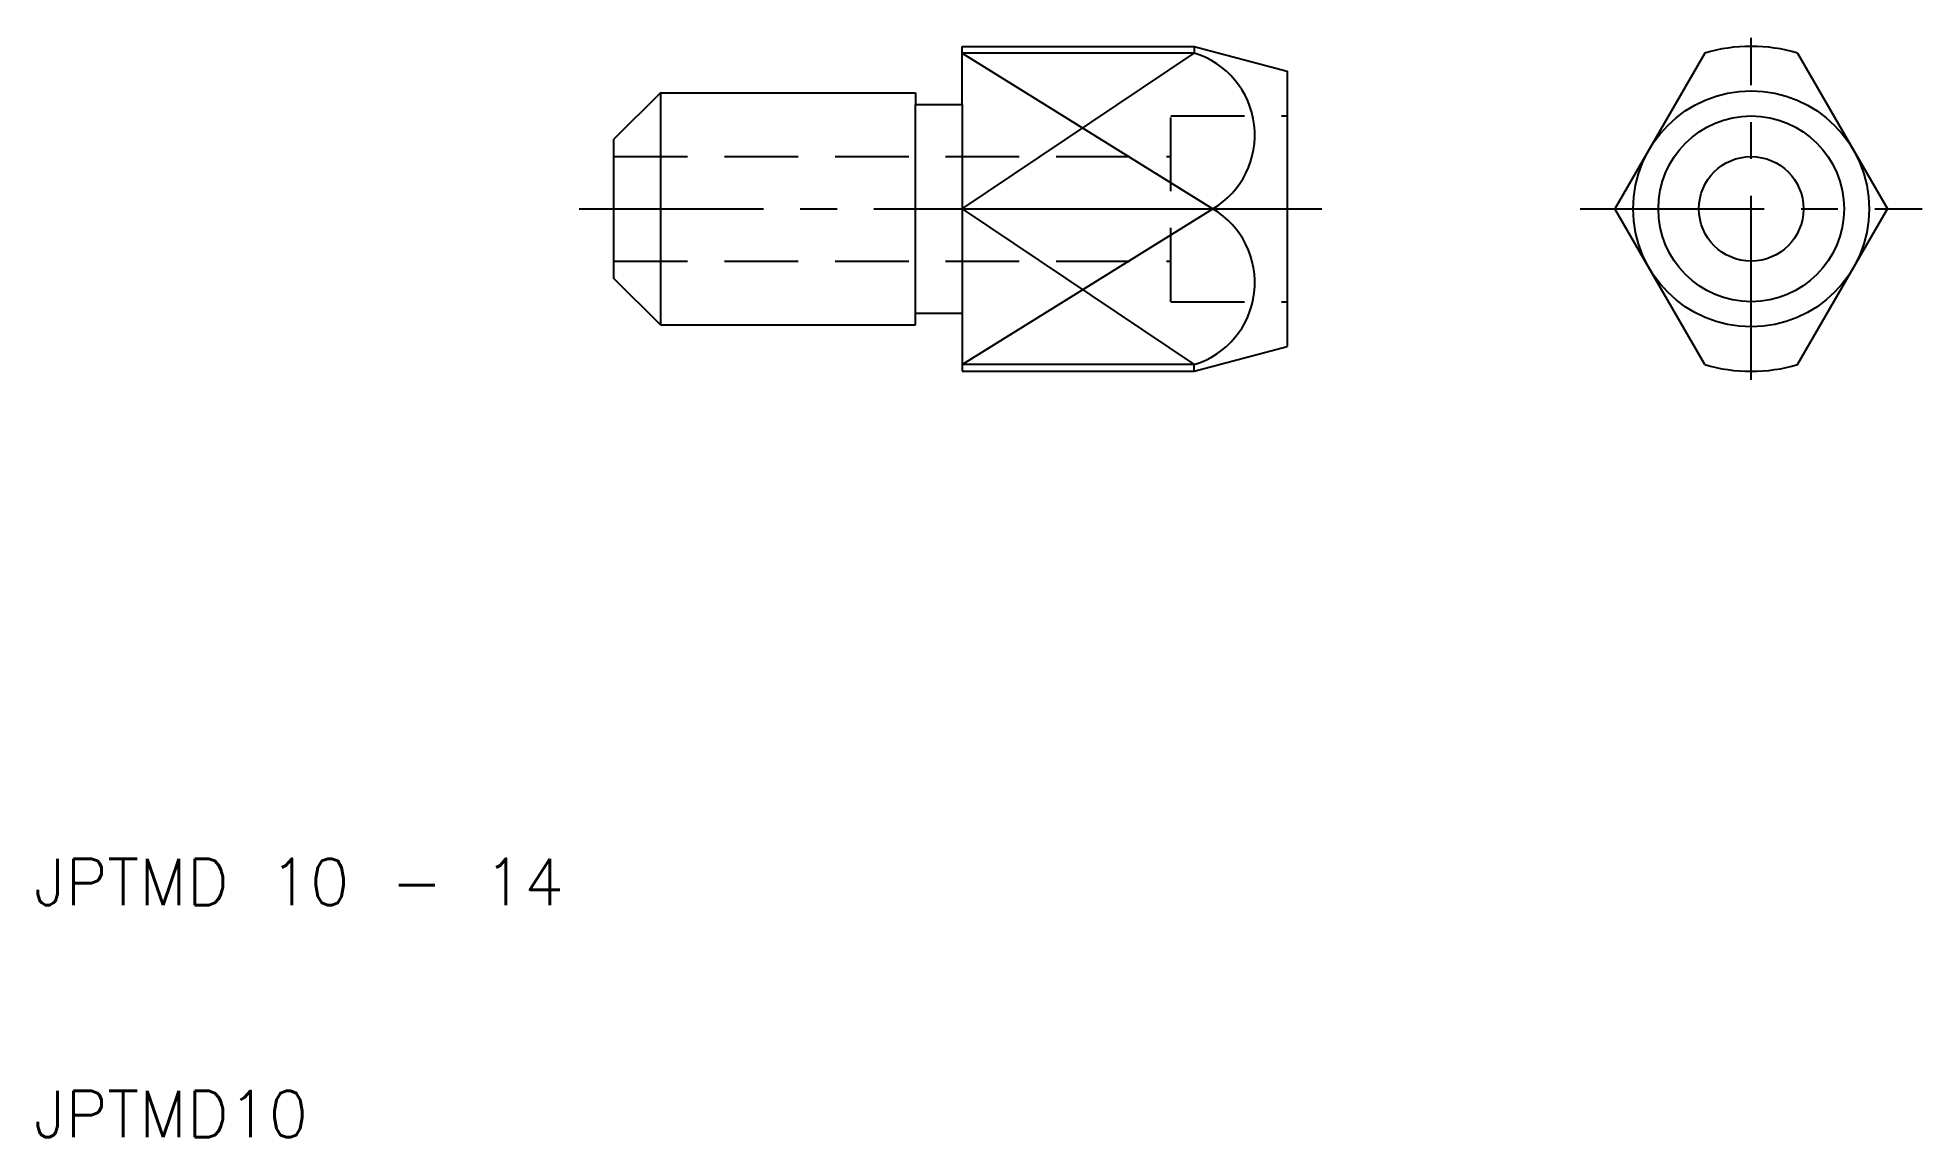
# Model space of a CAD drawing. Extents: x 10.2 to 91.4, y 10 to 57.4.
import ezdxf

# ---------------------------------------------------------------- set-up
doc = ezdxf.new("R2010")
doc.units = 0
doc.header["$LTSCALE"] = 0.25
doc.linetypes.add('CENTER', pattern=[50.8, 31.75, -6.35, 6.35, -6.35])
doc.linetypes.add('DASHED', pattern=[19.05, 12.7, -6.35])
doc.layers.get('0').update_dxf_attribs({"linetype": 'CONTINUOUS'})
doc.layers.add('CENTER', color=1, linetype='CENTER')
doc.styles.get("Standard").update_dxf_attribs({"font": 'txt.shx', "bigfont": 'extfont.shx'})

msp = doc.modelspace()

# ---------------------------------------------------------------- linework, layer by layer
for p, q in [((50, 54.5), (50, 57)), ((50, 57), (60, 57)), ((60, 57), (64, 55.928)), ((60, 57), (60, 56.708)), ((60, 56.708), (50, 56.708)), ((82, 56.708), (78.127, 50)), ((86, 56.708), (89.873, 50)), ((64, 55.928), (64, 44.072)), ((37, 55), (35, 53)), ((37, 55), (48, 55)), ((37, 55), (37, 45)), ((48, 55), (48, 54.5)), ((48, 45.5), (48, 54.5)), ((48, 54.5), (50, 54.5)), ((50, 54.5), (50, 45.5)), ((35, 47), (35, 53)), ((50, 50), (60.8, 50)), ((82, 43.292), (78.127, 50)), ((86, 43.292), (89.873, 50)), ((37, 45), (35, 47)), ((48, 45), (48, 45.5)), ((48, 45.5), (50, 45.5)), ((50, 45.5), (50, 43)), ((37, 45), (48, 45)), ((60, 43), (64, 44.072)), ((60, 43.292), (50, 43.292)), ((60, 43), (60, 43.292)), ((50, 43), (60, 43))]:
    msp.add_line(p, q)
at = {"color": 3}
for p, q in [((50, 56.708), (60.8, 50)), ((50, 50), (60, 56.708)), ((50, 50), (60, 43.292)), ((50, 43.292), (60.8, 50))]:
    msp.add_line(p, q, dxfattribs=at)
at = {"color": 3, "linetype": 'DASHED'}
for p, q in [((59, 54), (64, 54)), ((59, 46), (59, 54)), ((35, 52.25), (59, 52.25)), ((35, 47.75), (59, 47.75)), ((59, 46), (64, 46))]:
    msp.add_line(p, q, dxfattribs=at)
for radius in [5.086, 4, 2.25]:
    msp.add_circle((84, 50), radius)
for centre, radius, start, end in [((84, 50), 7, 73.39845, 106.60155), ((58.921, 53.178), 3.692, 300.59681, 73.00479), ((58.921, 46.822), 3.692, 286.99521, 59.40319), ((84, 50), 7, 253.39845, 286.60155)]:
    msp.add_arc(centre, radius, start, end)
at = {"layer": 'CENTER', "color": 1, "linetype": 'CENTER'}
for p, q in [((84, 42.627), (84, 57.373)), ((33.5, 50), (65.5, 50)), ((76.627, 50), (91.373, 50))]:
    msp.add_line(p, q, dxfattribs=at)

# ---------------------------------------------------------------- texts
for s, p in [('JPTMD 10 - 14', (10, 20)), ('JPTMD10', (10, 10))]:
    msp.add_text(s, height=2).set_placement(p)

doc.saveas('drawing.dxf')
